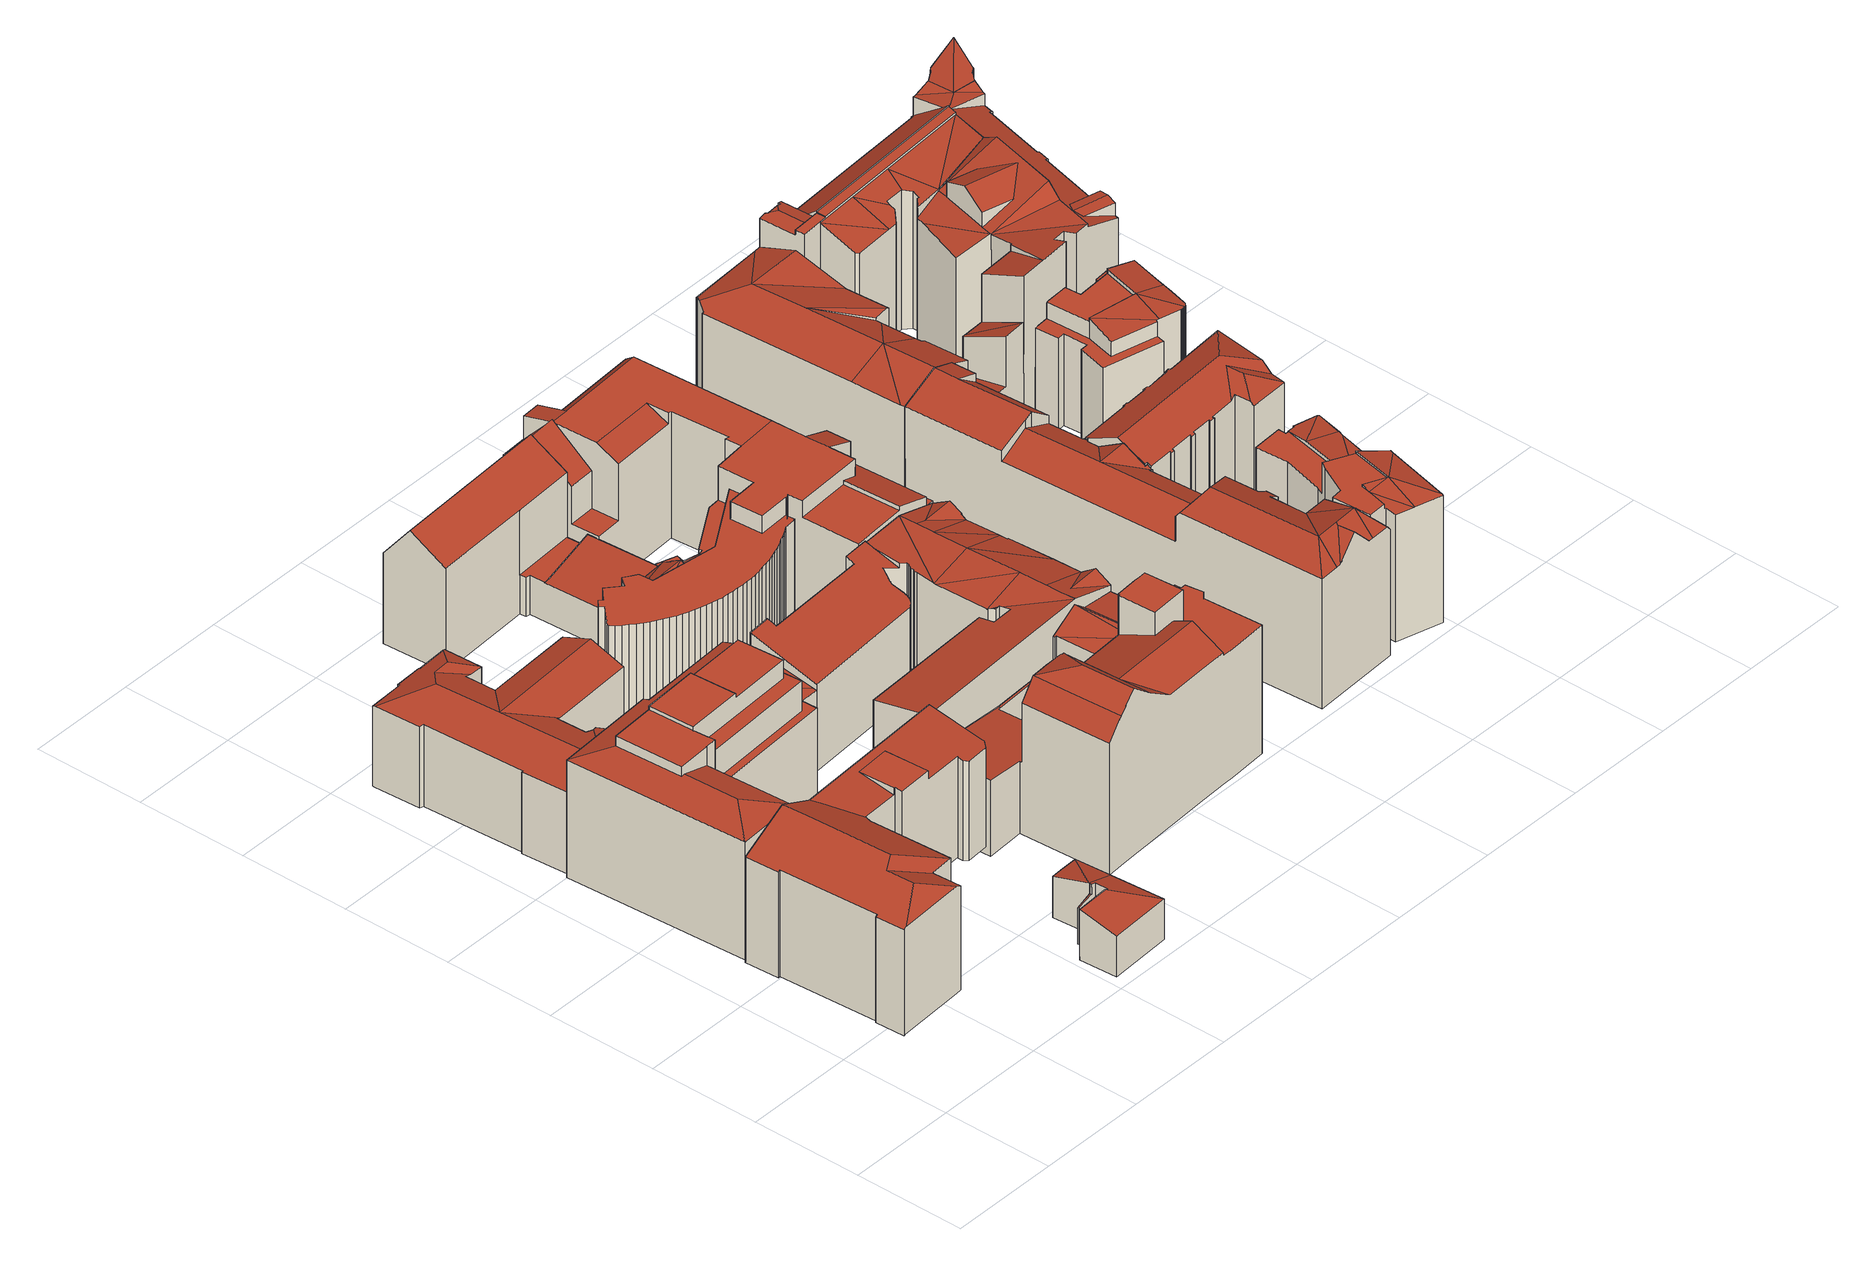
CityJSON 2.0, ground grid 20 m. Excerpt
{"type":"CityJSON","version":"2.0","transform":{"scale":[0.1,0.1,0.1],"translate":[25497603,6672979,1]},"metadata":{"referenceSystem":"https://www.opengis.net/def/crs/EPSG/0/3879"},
"CityObjects":{
"building1":{"type":"Building","attributes":{"dateOfConstruction":"1860-01-01","measuredHeight":24,"class":"Toimistorakennukset","function":"Toimistorakennukset","usage":"Liikerakennus","roofType":"3200;3500;1000","storeysAboveGround":4},"address":[{"Country":"Finland","Locality":"Helsinki","ThoroughfareNumber":"5-7","ThoroughfareName":"Mariankatu","PostCode":"00170"}],"geometry":[{"type":"Solid","lod":"2","boundaries":[[[[0,1,2,3]],[[4,5,6,7,8,9,10,11]],[[12,13,14,15,16,17]],[[18,19,20,21]],[[12,17,22,23,24]],[[25,26,27,28,29,30,31]],[[18,32,33,34,35,19]],[[36,37,1,0]],[[38,39,40,41]],[[42,43,44,45]],[[46,47,31,30,48,49]],[[50,51,35,34,52,49,48,29,28,53,54,55,44,43,56,7,6]],[[56,43,42,57,8,7]],[[16,58,21,20,22,17]],[[41,40,4,11]],[[59,60,54,53,28,27]],[[45,61,60,59,27,26,25,62,63,33,32,18,21,58,16,15,14,64,65,36,0,3,38,41,11,10,9,8,57,42]],[[3,2,39,38]],[[66,23,22,20,19,35,51,50,6,5]],[[52,46,49]],[[67,68,13,12,24]],[[61,55,54,60]],[[25,31,47,62]],[[48,30,29]],[[45,44,55,61]],[[33,63,62,47,46,52,34]],[[36,65,64,14,13,68,69,37]],[[40,39,2,1,37,69,67,24,23,66,5,4]],[[68,67,69]]]],"semantics":{"surfaces":[{"type":"WallSurface"},{"type":"RoofSurface"},{"type":"GroundSurface"}],"values":[[0,0,0,0,1,0,0,0,0,0,1,1,0,0,0,0,2,0,1,0,1,0,0,0,0,0,0,1,1]]}}]},
"building2":{"type":"Building","attributes":{"dateOfConstruction":"1960-01-01","measuredHeight":25.9,"class":"Toimistorakennukset","function":"Toimistorakennukset","usage":"Liikerakennus","roofType":"1000;2100;3200;3500;2100","storeysAboveGround":6},"address":[{"Country":"Finland","Locality":"Helsinki","ThoroughfareNumber":"9","ThoroughfareName":"Mariankatu","PostCode":"00170"}],"geometry":[{"type":"MultiSurface","lod":"2","boundaries":[[[70,71,72,73,74]],[[75,76,77]],[[78,79,80,81,82]],[[83,84,73,72,85,86,87]],[[88,86,89,90,91,92,93]],[[81,80,94,95]],[[95,94,96,97,98]],[[71,89,86,99,85,72]],[[100,101,102,103]],[[101,104,91,90]],[[105,106,107,108]],[[109,110,83,87,111]],[[93,92,112,113]],[[108,107,103,114]],[[100,98,97,113,112,104,101]],[[115,75,77,116]],[[82,81,106,105]],[[117,118,109,111,119,120,121,122,123]],[[124,125,79,78]],[[122,116,126,127,123]],[[77,76,128]],[[118,117,129,70,74,130,131]],[[111,87,132,133,134,128,135,119]],[[110,131,130,84,83]],[[119,135,136,120]],[[133,132,125,124]],[[113,97,96,93]],[[71,70,129,137,102,101,90,89]],[[88,94,80,79,125,132,87,86]],[[76,136,135,128]],[[126,134,133,124,78,82,105,108,114,138,127]],[[88,93,96,94]],[[121,115,116,122]],[[100,103,107,106,81,95,98]],[[114,103,102,137,138]],[[84,130,74,73]],[[126,116,77,128,134]],[[115,121,120,136,76,75]],[[91,104,112,92]],[[118,131,110,109]],[[117,123,127,138,137,129]]],"semantics":{"surfaces":[{"type":"WallSurface"},{"type":"RoofSurface"},{"type":"GroundSurface"}],"values":[0,1,0,1,0,0,0,0,0,0,0,0,0,0,0,1,0,2,0,0,1,0,0,1,0,0,1,1,1,1,1,0,0,1,0,1,0,0,1,0,0]}}]},
"building3":{"type":"Building","attributes":{"dateOfConstruction":"1877-01-01","measuredHeight":17.5,"class":"Toimistorakennukset","function":"Toimistorakennukset","usage":"Liikerakennus","roofType":"3200;3500","storeysAboveGround":3},"address":[{"Country":"Finland","Locality":"Helsinki","ThoroughfareNumber":"8","ThoroughfareName":"Kirkkokatu","PostCode":"00170"}],"geometry":[{"type":"Solid","lod":"2","boundaries":[[[[139,140,141,142,143,144]],[[145,146,147,148,149,150]],[[151,152,153,154]],[[155,156,157,158]],[[145,150,159,160]],[[161,162,163,164]],[[165,166,167,168,169,170]],[[167,171,172,163,162,173,174,175,176,158,177,178,168]],[[146,145,160,179,180,181,182,183,184,185,161,164,186,187,166,165,170,151,154,188,189,190,143,142,141,191,192,193,194,195,147]],[[196,197,198,199]],[[161,185,184,183,182,181,196,199,176,175,173,162]],[[188,200,201,189]],[[154,153,200,188]],[[176,199,198,159,150,149,158]],[[202,140,139,203,204]],[[158,157,205,202,204,177]],[[192,205,157,193]],[[192,191,141,140,202,205]],[[157,156,194,193]],[[139,144,206,203]],[[159,198,197,180,179,160]],[[201,206,144,143,190,189]],[[170,169,152,151]],[[180,197,196,181]],[[186,172,171,187]],[[164,163,172,186]],[[149,148,155,158]],[[173,175,174]],[[168,178,177,204,203,206,201,200,153,152,169]],[[187,171,167,166]],[[148,147,195,194,156,155]]]],"semantics":{"surfaces":[{"type":"WallSurface"},{"type":"RoofSurface"},{"type":"GroundSurface"}],"values":[[0,0,0,1,0,0,0,1,2,1,0,0,0,1,1,1,0,0,0,1,0,0,0,0,0,0,1,1,1,0,0]]}}]},
"building4":{"type":"Building","attributes":{"dateOfConstruction":"2001-01-01","measuredHeight":9.4,"usage":"Talousrakennus","roofType":"2100;2100;2110"},"address":[{"Country":"Finland","Locality":"Helsinki"}],"geometry":[{"type":"Solid","lod":"2","boundaries":[[[[207,208,209,210]],[[211,212,213,214]],[[215,216,212,211]],[[217,218,219,220]],[[221,207,210,222]],[[223,214,213,224]],[[208,225,226,209]],[[217,220,227,228,221,222,229,223,224,230,231]],[[232,233,227,220,219]],[[223,229,226,211,214]],[[234,231,230,216,215]],[[235,228,227,233]],[[230,224,213,212,216]],[[221,228,235,225,208,207]],[[229,222,210,209,226]],[[218,217,231,234]],[[235,233,232,234,215,211,226,225]],[[218,234,232,219]]]],"semantics":{"surfaces":[{"type":"RoofSurface"},{"type":"WallSurface"},{"type":"GroundSurface"}],"values":[[0,0,0,1,1,1,1,2,1,1,1,1,1,1,1,1,0,0]]}}]},
"building5":{"type":"Building","attributes":{"dateOfConstruction":"1922-01-01","measuredHeight":23.4,"class":"Toimistorakennukset","function":"Toimistorakennukset","usage":"Asuin- ja liikerakennus","roofType":"2100;3500;1000","storeysAboveGround":5},"address":[{"Country":"Finland","Locality":"Helsinki","ThoroughfareNumber":"6","ThoroughfareName":"Kirkkokatu","PostCode":"00170"}],"geometry":[{"type":"Solid","lod":"2","boundaries":[[[[236,237,238,239,240,241,242,243,244,245,246]],[[247,248,249,250,251]],[[252,253,254]],[[255,256,247,251,257]],[[236,246,258,259]],[[260,249,248,261]],[[239,262,240]],[[241,263,264,242]],[[243,242,264,265]],[[266,267,268,262,269]],[[270,271,268,267]],[[251,250,272,257]],[[273,259,258,261,248]],[[240,262,268,271,263,241]],[[238,269,262,239]],[[236,259,273,256,255,274,270,267,266,237]],[[252,245,244]],[[255,257,272,274]],[[273,248,247,256]],[[270,274,272,250,249,260,254,253,265,264,263,271]],[[266,269,238,237]],[[243,265,253,252,244]],[[258,246,245,252,254,260,261]]]],"semantics":{"surfaces":[{"type":"WallSurface"},{"type":"RoofSurface"},{"type":"GroundSurface"}],"values":[[0,1,0,0,0,0,1,1,0,0,0,1,0,1,1,2,0,0,0,0,0,1,1]]}}]},
"building6":{"type":"Building","attributes":{"dateOfConstruction":"1951-01-01","measuredHeight":31,"class":"Seurakuntatalot","usage":"Liikerakennus","roofType":"2100;1000;2100;2100","storeysAboveGround":8},"address":[{"Country":"Finland","Locality":"Helsinki","ThoroughfareNumber":"4","ThoroughfareName":"Meritullinkatu","PostCode":"00170"}],"geometry":[{"type":"Solid","lod":"2","boundaries":[[[[275,276,277,278,279,280,281]],[[282,283,284,285]],[[286,287,288,284,289,290,291]],[[292,293,294,295]],[[296,297,298,299,300,301,302,303,304,305,306,307,308,292,295,309,310,311,312,313,314,315,316,317],[318,319,320,321,322,323,324,325,326,327,328,329,330,331]],[[332,333,334,335,336,337,338,339,340]],[[337,336,335,341,342,343,344,345,346,347,348]],[[285,284,288,349]],[[345,344,350,351]],[[352,353,354,355,281,356]],[[357,279,278,358]],[[359,280,279,357]],[[360,361,291]],[[319,318,331,339,338,362,363,364,320]],[[365,366,367,368]],[[369,364,363,348,370,367]],[[293,371,372,373,359,357,358,374,375,376,294]],[[377,378,291,361,379,276,275]],[[360,291,290,289,284,283,380,381,382,383]],[[362,348,363]],[[324,323,322,321,320,364,369,366,365,375,374]],[[317,384,385,296]],[[378,286,291]],[[308,371,293,292]],[[375,365,368,376]],[[362,338,337,348]],[[307,306,305,353,352,356,372,371,308]],[[347,346,345,351,370]],[[294,376,368,367,370,351,350,313,312,311,310,309,295]],[[373,281,280,359]],[[380,283,282,386,334,333,332]],[[326,325,324,374,358,278,277]],[[383,379,361,360]],[[285,349,387,388,385,384,389,390,343,342,341,386,282]],[[315,390,389,316]],[[355,354,377,275,281]],[[347,370,348]],[[296,385,388,297]],[[366,369,367]],[[305,304,303,302,301,300,299,298,297,388,387,349,288,287,286,378,377,354,353]],[[316,389,384,317]],[[341,335,334,386]],[[372,356,281,373]],[[380,332,340,381]],[[277,276,379,383,382,381,340,339,331,330,329,328,327,326]],[[390,315,314,313,350,344,343]]]],"semantics":{"surfaces":[{"type":"RoofSurface"},{"type":"WallSurface"},{"type":"GroundSurface"}],"values":[[0,1,0,1,2,0,1,1,0,0,1,1,1,1,1,0,0,0,0,0,1,1,0,1,0,1,1,0,1,1,1,1,1,0,1,0,0,1,0,1,1,1,1,1,1,1]]}}]},
"building7":{"type":"Building","attributes":{"dateOfConstruction":"1902-01-01","measuredHeight":20.1,"class":"Asuinkerrostalot","usage":"Asuinrakennus","roofType":"2100;2100;2100","storeysAboveGround":4},"address":[{"Country":"Finland","Locality":"Helsinki","ThoroughfareNumber":"6","ThoroughfareName":"Meritullinkatu","PostCode":"00170"}],"geometry":[{"type":"Solid","lod":"2","boundaries":[[[[391,392,393,394]],[[395,396,397,398,399,400,401]],[[402,403,404,405,406,407,408,409]],[[410,411,412,413]],[[414,415,416,417,418,419]],[[413,412,420,421]],[[422,423,424,425]],[[426,427,428,429,430]],[[431,432,433,434]],[[397,435,436,398]],[[437,438,439,440]],[[441,442,443,444,445,446,447,448,449,450,451,452,453,437,440,415,414,454,455,456,457,422,425,458,459,460,461,462,463,410,413,421,464,431,434,391,394,465,466,467,468,469,470,471,472,473,474,475,476,477,478,479,480,481,482]],[[430,429,483,484]],[[444,404,403,445]],[[474,485,486,475]],[[462,487,488,463]],[[483,489,484]],[[472,490,491,473]],[[464,492,432,431]],[[493,494,495]],[[443,405,404,444]],[[394,393,496,465]],[[469,497,498,470]],[[480,479,499,500,489,483,429,428]],[[400,426,430,501,401]],[[409,502,447,446,402]],[[503,419,418,504,505,506,486,485,491,490,507,498,497,508,509,510,496,393,392,433,432,492,420,412,411,488,487,511,512,513,514,424,423,515,516,517]],[[463,488,411,410]],[[454,503,517,455]],[[503,454,414,419]],[[455,517,516,456]],[[518,501,430,519]],[[436,399,398]],[[500,499,520,521,522]],[[457,515,423,422]],[[471,507,490,472]],[[452,523,524,453]],[[409,408,395,401,501,495,494,502]],[[525,519,430,484,526]],[[425,424,514,458]],[[448,447,502,494,493,527]],[[407,441,482,435,397,396,408]],[[528,527,493,495,529]],[[461,511,487,462]],[[402,446,445,403]],[[450,530,531,451]],[[451,531,523,452]],[[475,486,506,476]],[[459,513,512,460]],[[460,512,511,461]],[[450,449,528,529,518,519,530]],[[532,505,504]],[[453,524,438,437]],[[473,491,485,474]],[[478,520,499,479]],[[400,399,436,435,482,481,427,426]],[[468,508,497,469]],[[456,516,515,457]],[[458,514,513,459]],[[478,477,533,521,520]],[[480,428,427,481]],[[448,527,528,449]],[[442,406,405,443]],[[526,522,533,525]],[[484,489,500,522,526]],[[434,433,392,391]],[[408,396,395]],[[440,439,416,415]],[[505,532,525,533,477,476,506]],[[465,496,510,466]],[[421,420,492,464]],[[418,417,504]],[[441,407,406,442]],[[504,417,416,439,438,524,523,531,530,519,525,532]],[[529,495,501,518]],[[470,498,507,471]],[[466,510,509,467]],[[467,509,508,468]],[[521,533,522]]]],"semantics":{"surfaces":[{"type":"WallSurface"},{"type":"RoofSurface"},{"type":"GroundSurface"}],"values":[[0,1,1,0,0,0,0,1,0,1,0,2,1,0,0,0,1,0,0,1,0,0,0,0,1,0,1,0,0,0,0,1,1,1,0,0,0,1,1,0,0,0,1,0,0,0,0,0,0,0,0,0,0,0,0,0,0,0,0,0,0,0,0,1,1,0,1,0,0,0,0,0,0,1,1,0,0,0,1]]}}]},
"building8":{"type":"Building","attributes":{"dateOfConstruction":"1999-01-01","measuredHeight":23.9,"class":"Toimistorakennukset","function":"Toimistorakennukset","usage":"Liikerakennus","roofType":"1000;2100;2100","storeysAboveGround":6},"address":[{"Country":"Finland","Locality":"Helsinki","ThoroughfareNumber":"4","ThoroughfareName":"Kirkkokatu","PostCode":"00170"}],"geometry":[{"type":"Solid","lod":"2","boundaries":[[[[534,535,536,537]],[[537,536,538,539]],[[540,541,542,543,544,545,546,547,548,549,550,551,552,553,554,555,556,557,558,559,560,561,562,563,564,565,566,567,568,569,570,571,572,573,574,575,576,577,578,579,580,581,582,583,584,585,586,587,538,536,535,588,589,590,591,592,593,594,595,596,597,598,599,600]],[[601,602,603,604,605]],[[606,607,608,602,601]],[[609,610,611,612]],[[603,613,614,615,616]],[[617,618,619,620]],[[621,622,623,624]],[[625,600,599,626]],[[626,599,598,627]],[[627,598,597,628]],[[628,597,596,629]],[[629,596,595,630]],[[630,595,594,631]],[[631,594,593,632]],[[632,593,592,633]],[[633,592,591,634]],[[634,591,590,635]],[[635,590,589,636]],[[636,589,588,637]],[[539,538,587,638]],[[639,582,581,640]],[[640,581,580,641]],[[641,580,579,642]],[[642,579,578,643]],[[643,578,577,644]],[[644,577,576,645]],[[645,576,575,646]],[[646,575,574,647]],[[647,574,573,648]],[[648,573,572,649]],[[649,572,571,650]],[[650,571,570,651]],[[651,570,569,652]],[[652,569,568,653]],[[653,568,567,654]],[[654,567,566,655]],[[655,566,565,656]],[[656,565,564,657]],[[657,564,563,658]],[[658,563,562,659]],[[659,562,561,660]],[[660,561,560,661]],[[661,560,559,662]],[[662,559,558,663]],[[663,558,557,664]],[[664,557,556,665]],[[665,556,555,666]],[[666,555,554,667]],[[667,554,553,668]],[[668,553,552,669]],[[669,552,551,670]],[[670,551,550,671]],[[671,550,549,672]],[[672,549,548,673]],[[673,548,547,674]],[[674,547,546,675]],[[675,546,545,676]],[[676,545,544,677]],[[677,544,543,678]],[[678,543,542,679]],[[679,542,541,680]],[[680,541,540,681]],[[681,540,600,625]],[[682,683,684,685]],[[685,684,686,687]],[[687,686,688,689]],[[689,688,690,691]],[[691,690,692,693]],[[693,692,694,695]],[[695,694,696,697]],[[697,696,698,699]],[[699,698,700,701]],[[701,700,702,703]],[[703,702,704,705]],[[705,704,706,707]],[[707,706,708,709]],[[709,708,710,711]],[[711,710,712,713]],[[609,607,606,610]],[[714,715,716,717]],[[718,719,720,721]],[[721,720,722,723]],[[724,725,726,727]],[[727,726,728,729]],[[729,728,730,731]],[[731,730,732,733]],[[734,735,736,737]],[[737,736,725,724]],[[738,739,740,741]],[[742,615,614]],[[603,616,604]],[[585,743,744,586]],[[745,624,746,747]],[[748,749,750,582,639]],[[582,750,751,583]],[[583,751,752,584]],[[584,752,743,585]],[[723,722,753,754,755]],[[756,757,758]],[[755,754,759,760]],[[618,761,762,619]],[[623,622,763]],[[764,765,742,614]],[[766,758,757,767,768,759,754,769,764,614,613,608]],[[765,764,769,623,763]],[[770,767,757,756,771,612,611,772]],[[773,605,604,616,615,742,765,774]],[[682,637,588,535,534,683]],[[775,776,777,778]],[[779,780,745,747,762,761]],[[753,744,743,752,751,750,749,781,746,624,623,769,754]],[[771,756,758,766]],[[777,782,774,765,763,622,621,778]],[[783,748,639,640,641,642,643,644,645,646,647,648,649,650,651,652,653,654,655,656,657,658,659,660,661,662,663,664,665,666,667,668,669,670,671,672,673,674,675,676,677,678,679,680,681,625,626,627,628,629,630,631,632,633,634,635,636,637,682,685,687,689,691,693,695,697,699,701,703,705,707,709,711,713,714,717,738,741,734,737,724,727,729,731,733,784,770,772,773,774,782]],[[740,739,718,721,723,755,760,732,730,728,726,725,736,735]],[[773,772,611,610,606,601,605]],[[732,760,759,768,784,733]],[[766,608,607,609,612,771]],[[783,782,777,776,779,761,618,617]],[[621,624,745,780,775,778]],[[779,776,775,780]],[[770,784,768,767]],[[748,783,617,620,781,749]],[[781,620,619,762,747,746]],[[753,722,638,587,586,744]],[[740,735,734,741]],[[738,717,716,719,718,739]],[[608,613,603,602]],[[715,714,713,712]],[[715,712,710,708,706,704,702,700,698,696,694,692,690,688,686,684,683,534,537,539,638,722,720,719,716]]]],"semantics":{"surfaces":[{"type":"WallSurface"},{"type":"RoofSurface"},{"type":"GroundSurface"}],"values":[[0,0,1,1,1,1,1,1,1,0,0,0,0,0,0,0,0,0,0,0,0,0,0,0,0,0,0,0,0,0,0,0,0,0,0,0,0,0,0,0,0,0,0,0,0,0,0,0,0,0,0,0,0,0,0,0,0,0,0,0,0,0,0,0,0,0,0,0,0,0,0,0,0,0,0,0,0,0,0,0,0,0,0,0,0,0,0,0,0,0,0,0,0,0,0,0,0,0,0,0,0,0,0,0,1,1,1,0,0,0,1,1,1,1,0,2,1,0,0,0,0,0,0,0,0,0,0,0,0,0,0,1]]}}]},
"building9":{"type":"Building","attributes":{"dateOfConstruction":"1897-01-01","measuredHeight":28.5,"class":"Toimistorakennukset","function":"Toimistorakennukset","usage":"Tehdas","roofType":"2100;3500;3500;2100;2100;2100","storeysAboveGround":5},"address":[{"Country":"Finland","Locality":"Helsinki","ThoroughfareNumber":"2","ThoroughfareName":"Pohjoisranta","PostCode":"00170"}],"geometry":[{"type":"Solid","lod":"2","boundaries":[[[[785,786,787,788]],[[789,790,791,792]],[[789,793,794,795,787,786,796,797,798]],[[799,800,801,802]],[[803,804,805]],[[806,807,808]],[[809,803,805,810,811]],[[812,801,800,813,793]],[[814,795,794,813,800,799]],[[815,816,817,818,819]],[[820,821,822,823,824,825,826,811,810]],[[827,828,829,830,831]],[[791,790,832,808,830,829]],[[802,801,812,833]],[[797,834,832,798]],[[798,832,790,789]],[[788,787,795,814]],[[835,811,836]],[[836,811,826,825,837]],[[838,839,840,803,809]],[[813,794,793]],[[841,804,803,842]],[[843,827,831,807,806,834,797,796]],[[844,841,842,840,839,845,846,835,836,847]],[[820,810,805,848,849]],[[823,850,851,824]],[[852,822,821,853]],[[854,848,805,804]],[[855,816,815,824,851]],[[843,796,786,785]],[[845,839,838]],[[823,822,852,850]],[[816,856,812,793,817]],[[835,846,838,809,811]],[[827,843,785,788,814,799,802,833,857,855,851,850,852,853,849,848,854,844,847,828]],[[847,836,837,819,818,792,791,829,828]],[[821,820,849,853]],[[816,855,857,856]],[[833,812,856,857]],[[817,793,789,792,818]],[[840,842,803]],[[815,819,837,825,824]],[[808,807,831,830]],[[841,844,854,804]],[[832,834,806,808]],[[845,838,846]]]],"semantics":{"surfaces":[{"type":"WallSurface"},{"type":"RoofSurface"},{"type":"GroundSurface"}],"values":[[0,0,1,0,1,0,1,1,0,0,1,0,1,0,0,0,0,1,1,1,1,1,0,0,0,0,0,0,0,0,1,0,1,1,2,0,0,0,0,1,1,1,1,0,1,1]]}}]},
"building10":{"type":"Building","attributes":{"dateOfConstruction":"1996-01-01","measuredHeight":25.5,"class":"Asuinkerrostalot","function":"Muut kerrostalot","usage":"Asuinrakennus","roofType":"1000;2100;2100","storeysAboveGround":7},"address":[{"Country":"Finland","Locality":"Helsinki","ThoroughfareNumber":"2","ThoroughfareName":"Pohjoisranta","PostCode":"00170"}],"geometry":[{"type":"Solid","lod":"2","boundaries":[[[[858,859,860,861]],[[862,863,864,865,866,867,868,869,870,871]],[[872,873,874,875,876]],[[877,878,879,880,881,882,858,861,883,884,885,886,887,888,889,890]],[[881,862,871,882]],[[886,885,891,892,875,874]],[[893,894,876,895]],[[896,860,859,897,898,892,891,899]],[[886,874,873,887]],[[869,900,901,902,895,898,897,870]],[[903,904,905,906]],[[877,890,903,906,907,908]],[[889,888,909,894,893,902,901,910,904,903,890]],[[907,906,905,866]],[[888,887,873,872,909]],[[905,911,866]],[[902,893,895]],[[910,901,900,905]],[[884,899,891,885]],[[883,896,899,884]],[[898,895,876,875,892]],[[868,905,900,869]],[[912,908,907,866,913]],[[862,881,880,863]],[[877,908,912,878]],[[867,911,905,868]],[[879,864,863,880]],[[894,909,872,876]],[[866,911,867]],[[896,883,861,860]],[[866,865,913]],[[904,910,905]],[[879,878,912,913,865,864]],[[858,882,871,870,897,859]]]],"semantics":{"surfaces":[{"type":"WallSurface"},{"type":"RoofSurface"},{"type":"GroundSurface"}],"values":[[0,1,1,2,0,0,1,1,0,0,1,0,0,1,0,1,1,1,0,0,0,0,1,0,0,0,0,1,0,0,0,1,0,0]]}}]},
"building11":{"type":"Building","attributes":{"dateOfConstruction":"1885-01-01","measuredHeight":22.4,"class":"Asuinkerrostalot","function":"Muut kerrostalot","usage":"Asuinrakennus","roofType":"2100;2100;2100;1000","storeysAboveGround":4},"address":[{"Country":"Finland","Locality":"Helsinki","ThoroughfareNumber":"3","ThoroughfareName":"Meritullinkatu","PostCode":"00170"}],"geometry":[{"type":"Solid","lod":"2","boundaries":[[[[914,915,916]],[[829,917,915,914]],[[918,919,920,921]],[[918,921,922]],[[923,924,925]],[[915,926,927,925]],[[928,926,915]],[[917,929,930,931,928,915]],[[932,933,934,935]],[[936,937,934,933]],[[938,939,940,941]],[[942,943,944,945]],[[946,947,948,949]],[[927,923,925]],[[935,930,929,932]],[[936,938,941,937]],[[950,951,952,953,954,919,918,922]],[[955,956,939,938,936,933,932,929,917,829,957]],[[958,931,930,935,934,937,941,940,959,960]],[[957,829,914,916,943,942]],[[946,949,954,953,952,951,961,958,960,955,957,942,945]],[[943,916,915,925,921,962,944]],[[920,919,954,949,948]],[[961,951,950,924,923,927]],[[958,961,927,926,928,931]],[[956,955,960,959]],[[946,945,944,962,947]],[[956,959,940,939]],[[950,922,921,925,924]],[[920,948,947,962,921]]]],"semantics":{"surfaces":[{"type":"RoofSurface"},{"type":"WallSurface"},{"type":"GroundSurface"}],"values":[[0,0,0,0,0,0,0,0,0,0,0,1,1,1,1,1,1,1,1,1,2,0,1,1,1,1,1,0,0,0]]}}]},
"building12":{"type":"Building","attributes":{"dateOfConstruction":"1996-01-01","measuredHeight":22.4,"usage":"Asuinrakennus","roofType":"3200"},"address":[{"Country":"Finland","Locality":"Helsinki"}],"geometry":[{"type":"Solid","lod":"2","boundaries":[[[[963,964,965,966]],[[967,968,969,970]],[[971,972,973,974]],[[975,976,977,978]],[[979,980,981,982,977,976,983,984,985,986,987,988,989,990,991,992,993,994,995]],[[967,996,997,998,999,968]],[[970,969,1000,1001]],[[1002,989,988,1003]],[[977,982,1004,1005,1006,978]],[[1001,1000,1007,1008]],[[1009,994,993,1010]],[[1011,1012,1013,1014]],[[1015,1016,1017,1018]],[[1019,995,994,1009]],[[1020,991,990,1021]],[[1018,1017,1022,1023]],[[1024,1025,1026,1027,1028,1029,1030,997,996,967,970,1001,1008,1031,1032,1033,971,974,963,966,1034,1015,1018,1023,1035,1019,1009,1010,1036,1020,1021,1002,1003,1037,1038,1039,1040,1041,975,978,1006,1005]],[[1034,1042,1016,1015]],[[974,973,964,963]],[[1022,1017,1016,1042,965,964,973,972,1043,1044,1045,1007,1000,969,968,999,1014,1013,1046,1047,1048,980,979]],[[998,1049,1011,1014,999]],[[1041,983,976,975]],[[1003,988,987,1037]],[[1048,1047,1004,982,981,980]],[[1031,1045,1044,1032]],[[1030,1029,1050,1049,998,997]],[[1021,990,989,1002]],[[1050,1051,1012,1011,1049]],[[1010,993,992,1036]],[[1033,1043,972,971]],[[1037,987,986,1038]],[[1038,986,985,1039]],[[1039,985,984,1040]],[[1040,984,983,1041]],[[1035,1023,1022,979,995,1019]],[[1008,1007,1045,1031]],[[1032,1044,1043,1033]],[[1051,1028,1027,1026,1025,1024,1005,1004,1047,1046,1013,1012]],[[1028,1051,1050,1029]],[[966,965,1042,1034]],[[1036,992,991,1020]]]],"semantics":{"surfaces":[{"type":"WallSurface"},{"type":"RoofSurface"},{"type":"GroundSurface"}],"values":[[0,0,0,0,1,0,0,0,0,0,0,1,0,0,0,0,2,0,0,1,1,0,0,1,0,0,0,1,0,0,0,0,0,0,0,0,0,0,0,0,0]]}}]},
"building13":{"type":"Building","attributes":{"dateOfConstruction":"1996-01-01","measuredHeight":20.7,"class":"Asuinkerrostalot","function":"Muut kerrostalot","usage":"Asuinrakennus","roofType":"1000;2100;2100","storeysAboveGround":5},"address":[{"Country":"Finland","Locality":"Helsinki","ThoroughfareNumber":"2","ThoroughfareName":"Pohjoisranta","PostCode":"00170"}],"geometry":[{"type":"Solid","lod":"2","boundaries":[[[[1052,1053,1054,1055,1056,1057]],[[1058,1059,1060,1061,1062,1063,1064,1065,1066,1067,1068,1069,1070,1071]],[[1072,1073,1074,1075]],[[1076,1065,1064,1077]],[[1078,1079,1080,1081,1082]],[[1083,1084,1085,1086,1087,1088,1089,1090,1091,1092,1093,1094,1095,1096,1097,1098,1099,1100,1101,1102,1072,1075,1103,1104,1105,1106,1076,1077,1107,1108,1109,1110,1111]],[[1095,1112,1113,1096]],[[1077,1064,1063,1107]],[[1106,1066,1065,1076]],[[1097,1114,1115,1098]],[[1083,1116,1117,1084]],[[1118,1119,1120,1121]],[[1110,1060,1059,1111]],[[1102,1101,1055,1054,1122,1123]],[[1108,1062,1061,1109]],[[1080,1124,1071,1081]],[[1125,1126,1127,1128,1129,1130,1131,1117,1116,1058,1071,1124]],[[1109,1061,1060,1110]],[[1098,1115,1132,1099]],[[1052,1081,1071,1053]],[[1107,1063,1062,1108]],[[1072,1102,1123,1119,1118,1073]],[[1090,1126,1125,1091]],[[1121,1133,1134,1074,1073,1118]],[[1085,1131,1130,1086]],[[1135,1112,1095,1094]],[[1136,1052,1057,1137]],[[1075,1074,1134,1103]],[[1089,1127,1126,1090]],[[1138,1082,1081,1052,1136]],[[1104,1133,1121,1120,1139,1069,1068,1067,1105]],[[1092,1091,1125,1124,1080,1079]],[[1105,1067,1066,1106]],[[1103,1134,1133,1104]],[[1100,1056,1055,1101]],[[1053,1071,1122,1054]],[[1087,1129,1128,1088]],[[1088,1128,1127,1089]],[[1140,1141,1138,1136,1137,1132,1115,1114,1113,1112,1135]],[[1140,1135,1094,1093]],[[1113,1114,1097,1096]],[[1100,1099,1132,1137,1057,1056]],[[1084,1117,1131,1085]],[[1141,1078,1082,1138]],[[1093,1092,1079,1078,1141,1140]],[[1083,1111,1059,1058,1116]],[[1086,1130,1129,1087]],[[1070,1069,1139,1120,1119,1123,1122,1071]]]],"semantics":{"surfaces":[{"type":"RoofSurface"},{"type":"WallSurface"},{"type":"GroundSurface"}],"values":[[0,0,1,1,0,2,1,1,1,1,1,1,1,1,1,0,0,1,1,1,1,1,1,0,1,1,1,1,1,1,1,1,1,1,1,1,1,1,0,1,1,1,1,1,1,1,1,0]]}}]},
"building14":{"type":"Building","attributes":{"dateOfConstruction":"1885-01-01","measuredHeight":34.5,"class":"Toimistorakennukset","function":"Toimistorakennukset","usage":"Asuinrakennus","roofType":"2100;2100;3127;1000;3900;3200","storeysAboveGround":6},"address":[{"Country":"Finland","Locality":"Helsinki","ThoroughfareNumber":"4","ThoroughfareName":"Pohjoisranta","PostCode":"00170"}],"geometry":[{"type":"MultiSurface","lod":"2","boundaries":[[[1142,1143,1144,1145,1146,1147,1148,1149]],[[1150,1151,1152,1153,1154]],[[1147,1155,1148]],[[1144,1156,1145]],[[1143,1157,1158,1159,1160,1161,1156,1144]],[[1162,1163,1164]],[[1165,1166,1163,1162]],[[1158,1167,1168,1169,1170,1171,1172,1173,1174,1175]],[[1176,1177,1178,1179]],[[1180,1181,1182,1183,1164]],[[1163,1184,1185,1180,1164]],[[1186,1187,1188]],[[1189,1190,1191,1192,1193,1194,1195,1196,1197]],[[1198,1199,1200,1201,1187,1186,1202]],[[1203,1183,1182,1204,1205,1206,1207]],[[1208,1209,1210,1199,1198,1211,1212,1213,1202,1186]],[[1214,1215,1194,1193]],[[1214,1209,1208,1215]],[[1213,1212,1216,1217]],[[1218,1219,1220,1221]],[[1212,1211,1222,1216]],[[1223,1224,1203]],[[1210,1223,1199]],[[1225,1226,1227,1228]],[[1229,1230,1225,1228]],[[1169,1231,1232,1233,1234]],[[1235,1236,1232,1231]],[[1232,1237,1233]],[[1238,1239,1240,1241,1242]],[[1243,1244,1245,1246,1239,1238]],[[1236,1247,1232]],[[1239,1248,1249,1250,1251,1252,1253,1254,1255,1256,1257,1258,1259,1260,1261,1262,1263,1264,1240]],[[1246,1265,1266,1267,1268,1269,1270,1271,1272,1273,1220,1219,1274,1275,1276,1277,1278,1279,1248,1239]],[[1280,1152,1151,1281]],[[1282,1161,1160,1283]],[[1175,1159,1158]],[[1284,1166,1165,1285]],[[1286,1174,1173,1287]],[[1287,1173,1172,1288]],[[1288,1172,1171,1289]],[[1169,1168,1177,1231]],[[1177,1168,1167,1178]],[[1290,1185,1184,1291]],[[1197,1196,1292]],[[1293,1192,1191,1294]],[[1294,1191,1190,1295]],[[1295,1190,1189,1296]],[[1297,1206,1205,1298]],[[1298,1205,1204,1299]],[[1299,1204,1182,1300]],[[1213,1217,1202]],[[1198,1222,1211]],[[1301,1302,1303,1304]],[[1304,1303,1305,1306]],[[1306,1305,1307,1308]],[[1308,1307,1309,1310]],[[1310,1309,1311,1312]],[[1312,1311,1313,1314]],[[1314,1313,1315,1316]],[[1227,1226,1317]],[[1318,1230,1229]],[[1169,1234,1170]],[[1319,1235,1231]],[[1242,1237,1232,1238]],[[1320,1245,1244,1321]],[[1238,1232,1247,1322]],[[1323,1264,1263,1324]],[[1324,1263,1262,1325]],[[1325,1262,1261,1326]],[[1326,1261,1260,1327]],[[1327,1260,1259,1328]],[[1328,1259,1258,1329]],[[1329,1258,1257,1330]],[[1330,1257,1256,1331]],[[1331,1256,1255,1332]],[[1332,1255,1254,1333]],[[1333,1254,1253,1334]],[[1334,1253,1252,1335]],[[1335,1252,1251,1336]],[[1336,1251,1250,1337]],[[1337,1250,1249,1338]],[[1339,1279,1278,1340]],[[1340,1278,1277,1341]],[[1341,1277,1276,1342]],[[1342,1276,1275,1343]],[[1343,1275,1274,1344]],[[1344,1274,1219,1218]],[[1150,1154,1157,1143,1142]],[[1345,1281,1151,1150,1142,1149]],[[1346,1347,1155,1147,1146]],[[1221,1220,1273,1348]],[[1348,1273,1272,1349]],[[1349,1272,1271,1350]],[[1350,1271,1270,1351]],[[1351,1270,1269,1352]],[[1352,1269,1268,1353]],[[1353,1268,1267,1354]],[[1354,1267,1266,1355]],[[1355,1266,1265,1356]],[[1357,1195,1194,1215,1208,1358]],[[1359,1360,1316,1315,1317,1226,1225,1230,1318]],[[1289,1171,1170,1234,1233,1237,1242,1241,1361]],[[1321,1244,1243,1322,1247,1236,1235,1319,1302,1301]],[[1231,1177,1176,1224,1223,1210,1209,1214,1193,1362,1363,1364]],[[1224,1176,1179,1153,1152,1162,1164,1183]],[[1320,1321,1301,1304,1306,1308,1310,1312,1314,1316,1360,1293,1294,1295,1296,1365,1366,1357,1358,1367,1368,1297,1298,1299,1300,1369,1290,1291,1284,1285,1280,1281,1345,1347,1346,1282,1283,1286,1287,1288,1289,1361,1323,1324,1325,1326,1327,1328,1329,1330,1331,1332,1333,1334,1335,1336,1337,1338,1339,1340,1341,1342,1343,1344,1218,1221,1348,1349,1350,1351,1352,1353,1354,1355,1356]],[[1231,1364,1363,1362,1359,1318,1229,1228,1227,1317,1315,1313,1311,1309,1307,1305,1303,1302,1319]],[[1282,1346,1146,1145,1156,1161]],[[1284,1291,1184,1163,1166]],[[1367,1358,1208,1186,1188]],[[1293,1360,1359,1362,1193,1192]],[[1339,1338,1249,1248,1279]],[[1320,1356,1265,1246,1245]],[[1323,1361,1241,1240,1264]],[[1198,1202,1217,1216,1222]],[[1200,1199,1223,1203,1207]],[[1297,1368,1201,1200,1207,1206]],[[1357,1366,1370,1292,1196,1195]],[[1368,1367,1188,1187,1201]],[[1370,1366,1365,1371]],[[1365,1296,1189,1197,1371]],[[1290,1369,1181,1180,1185]],[[1369,1300,1182,1181]],[[1157,1154,1153,1179,1178,1167,1158]],[[1286,1283,1160,1159,1175,1174]],[[1280,1285,1165,1162,1152]],[[1347,1345,1149,1148,1155]],[[1224,1183,1203]],[[1370,1371,1197,1292]]],"semantics":{"surfaces":[{"type":"RoofSurface"},{"type":"WallSurface"},{"type":"GroundSurface"}],"values":[0,0,0,0,0,0,0,0,0,0,0,0,0,0,0,0,0,0,0,1,0,0,0,0,0,0,0,0,0,0,0,0,0,1,1,1,1,1,1,1,1,1,1,1,1,1,1,1,1,1,1,1,1,1,1,1,1,1,1,1,1,1,1,1,1,1,1,1,1,1,1,1,1,1,1,1,1,1,1,1,1,1,1,1,1,1,1,1,1,1,1,1,1,1,1,1,1,1,1,1,1,1,1,1,1,2,0,1,1,1,1,1,1,1,1,1,1,1,1,1,1,1,1,1,1,1,1,0,0]}}]}
},
"vertices":[
[59,187,42],[59,187,239],[63,187,241],[63,187,42],[45,429,239],[135,434,282],[201,438,250],[494,455,250],[494,455,42],[201,438,42],[135,434,42],[45,429,42],[198,193,237],[202,143,236],[202,143,42],[198,193,42],[198,194,42],[198,194,238],[234,347,42],[234,347,237],[242,197,238],[242,197,42],[241,197,238],[147,233,282],[124,221,271],[310,350,42],[373,353,42],[444,357,42],[444,357,231],[373,353,231],[373,353,247],[310,350,247],[240,360,42],[240,361,42],[240,361,234],[240,360,234],[62,134,42],[62,134,239],[52,368,42],[52,368,241],[48,367,239],[48,367,42],[500,353,42],[500,353,229],[491,342,227],[491,342,42],[308,364,247],[310,364,247],[368,433,247],[304,429,247],[209,423,247],[240,362,234],[308,364,234],[444,355,230],[444,347,228],[450,339,227],[499,358,230],[499,358,42],[241,197,42],[444,355,42],[444,347,42],[450,339,42],[310,364,42],[308,364,42],[191,142,42],[67,135,42],[138,389,282],[127,171,271],[191,142,242],[67,135,241],
[150,594,301],[89,591,301],[89,591,283],[95,591,284],[150,594,267],[479,667,183],[475,727,196],[414,722,196],[391,770,209],[391,770,270],[393,732,283],[393,732,265],[393,732,209],[45,430,266],[100,492,284],[86,643,283],[82,714,283],[26,761,266],[266,725,283],[82,714,301],[164,719,301],[164,719,307],[266,725,307],[266,725,299],[381,731,283],[381,731,265],[381,731,299],[387,648,299],[387,648,265],[82,714,282],[168,636,265],[168,636,301],[170,609,301],[170,609,265],[168,636,307],[397,660,209],[397,660,265],[400,623,265],[400,623,209],[45,429,47],[45,429,266],[26,761,47],[271,641,307],[271,641,299],[170,609,209],[479,662,182],[418,660,183],[150,595,47],[160,436,47],[472,787,47],[472,785,47],[479,662,47],[418,660,47],[420,610,47],[214,761,209],[214,761,270],[418,660,209],[420,610,209],[410,783,183],[150,595,301],[159,439,267],[160,436,266],[213,772,266],[213,772,209],[410,783,209],[472,787,183],[472,785,183],[171,596,301],[171,596,209],
[183,1063,199],[183,1062,199],[183,1062,50],[183,1063,50],[180,1131,50],[180,1131,199],[155,890,50],[161,890,50],[317,899,50],[317,899,202],[161,890,202],[155,890,204],[71,1125,50],[71,1125,199],[71,1129,198],[71,1129,50],[313,960,226],[310,1012,206],[148,1005,204],[89,946,226],[157,836,205],[157,836,50],[30,761,50],[30,761,202],[24,847,202],[24,847,50],[5,1117,50],[10,1034,50],[10,1034,201],[5,1117,201],[5,1122,199],[5,1122,50],[17,1032,203],[27,847,202],[89,765,222],[89,767,222],[91,765,222],[101,765,226],[81,1063,226],[45,1089,214],[175,836,50],[181,837,50],[184,770,50],[110,766,50],[101,765,50],[91,765,50],[89,765,50],[27,847,50],[17,1032,50],[121,1131,50],[121,1128,50],[177,1131,50],[159,1061,50],[145,1060,50],[148,1005,50],[310,1012,50],[313,960,50],[184,770,222],[181,837,199],[175,836,199],[110,766,222],[121,1131,198],[121,1128,200],[159,1061,199],[145,1095,214],[113,1093,214],[145,1060,204],[177,1131,200],
[415,95,95],[445,96,102],[445,100,102],[415,98,94],[445,102,121],[492,169,104],[460,169,103],[440,168,103],[499,105,103],[494,169,103],[391,1,27],[391,1,103],[387,70,121],[387,70,27],[415,95,27],[415,98,27],[440,168,27],[460,169,27],[445,96,121],[445,100,121],[455,73,27],[454,97,27],[445,100,27],[494,169,27],[506,7,27],[448,73,121],[455,73,118],[506,7,103],[454,97,118],
[485,1226,40],[497,1001,40],[497,1001,147],[497,1002,147],[496,1031,164],[496,1033,163],[494,1062,146],[494,1062,112],[486,1198,112],[486,1198,113],[485,1226,113],[296,1229,234],[476,1238,233],[592,1245,233],[587,1312,274],[293,1295,274],[492,1198,113],[594,1207,136],[594,1207,113],[290,1345,40],[296,1229,40],[290,1345,209],[478,1227,113],[478,1227,40],[592,1245,113],[476,1238,113],[608,1037,164],[603,1068,147],[603,1069,146],[603,1069,136],[610,1006,40],[607,1054,40],[607,1054,155],[610,1006,147],[604,1054,40],[604,1054,155],[584,1362,209],[476,1238,40],[584,1362,40],
[635,276,331],[668,342,301],[665,342,301],[665,345,299],[631,344,299],[616,343,299],[599,342,299],[852,285,258],[852,285,283],[854,250,299],[854,250,258],[729,186,265],[813,191,265],[858,193,265],[809,247,299],[726,243,299],[676,240,299],[500,340,20],[500,340,162],[494,455,162],[494,455,20],[946,307,20],[953,199,20],[880,194,20],[858,193,20],[813,191,20],[729,186,20],[680,183,20],[641,181,20],[609,179,20],[581,177,20],[575,272,20],[571,340,20],[571,344,20],[663,465,20],[796,472,20],[849,475,20],[873,476,20],[936,480,20],[943,361,20],[944,349,20],[953,349,20],[958,317,20],[805,353,20],[799,465,20],[799,468,20],[798,468,20],[796,468,20],[663,460,20],[658,460,20],[665,345,20],[665,342,20],[668,342,20],[670,342,20],[720,345,20],[803,350,20],[805,350,20],[807,282,326],[852,285,326],[875,286,326],[870,357,326],[858,356,326],[848,356,326],[805,353,326],[805,350,326],[803,350,326],[870,357,259],[882,357,259],[943,361,259],[943,361,192],[882,357,201],[870,357,211],[858,356,221],[848,356,216],[858,193,259],[936,480,192],[873,476,201],[575,272,265],[581,177,265],[609,179,299],[603,274,299],[571,340,265],[631,344,147],[665,345,143],[616,343,149],[674,278,282],[674,278,299],[805,353,194],[799,465,194],[799,468,194],[796,468,143],[796,468,193],[796,472,193],[796,472,143],[798,468,194],[849,475,221],[571,344,154],[571,340,154],[599,342,151],[658,460,143],[663,460,143],[663,465,143],[641,181,331],[680,183,299],[670,342,299],[807,282,283],[803,350,253],[720,345,253],[670,342,253],[958,317,259],[946,307,259],[875,286,259],[880,194,259],[953,199,259],[953,349,259],[944,349,259],
[722,688,31],[722,688,197],[721,686,196],[721,686,31],[849,502,230],[851,475,231],[935,480,204],[872,503,223],[933,534,203],[933,535,203],[848,530,230],[781,542,217],[742,541,217],[741,569,212],[486,557,212],[493,455,230],[494,455,230],[850,475,230],[780,557,215],[725,701,31],[725,701,201],[725,698,200],[725,698,31],[735,752,31],[765,731,31],[765,731,220],[756,737,221],[756,737,212],[735,752,217],[725,696,200],[725,696,31],[725,731,31],[725,731,211],[724,730,210],[724,730,31],[930,584,203],[925,670,203],[922,669,204],[922,683,204],[841,678,230],[724,692,31],[724,692,198],[723,690,198],[723,690,31],[936,480,204],[934,507,223],[762,723,31],[762,723,219],[764,727,220],[764,727,31],[494,455,31],[493,455,31],[486,557,31],[741,569,31],[742,541,31],[781,542,31],[779,563,31],[772,562,31],[765,573,31],[760,707,31],[760,711,31],[761,715,31],[761,719,31],[727,735,31],[726,734,31],[726,733,31],[725,732,31],[724,728,31],[724,727,31],[723,726,31],[723,725,31],[723,724,31],[725,703,31],[724,694,31],[719,684,31],[718,683,31],[716,681,31],[714,680,31],[713,679,31],[711,678,31],[479,662,31],[472,785,31],[514,788,31],[515,771,31],[705,782,31],[705,798,31],[917,810,31],[920,756,31],[918,756,31],[922,669,31],[925,670,31],[936,480,31],[922,685,204],[838,741,230],[515,771,227],[705,782,227],[723,724,208],[725,703,202],[918,746,204],[472,785,233],[514,788,233],[724,694,199],[776,562,214],[779,563,214],[765,574,211],[719,684,196],[713,679,194],[711,678,194],[918,756,210],[918,747,204],[846,579,230],[779,563,215],[727,735,212],[753,787,228],[752,801,233],[705,798,233],[479,662,193],[714,680,195],[716,681,195],[718,683,195],[723,725,209],[723,726,209],[724,727,210],[724,728,210],[725,732,211],[726,733,211],[726,734,212],[761,671,212],[761,674,212],[920,756,210],[918,778,223],[858,775,223],[761,715,218],[761,719,218],[835,806,230],[837,774,230],[772,562,214],[765,573,212],[765,575,211],[760,707,217],[760,711,217],[752,801,230],[917,810,204],
[470,1000,206],[470,1000,236],[472,975,236],[472,975,206],[595,959,236],[595,959,206],[345,953,236],[344,952,236],[351,945,236],[359,938,236],[367,931,236],[375,924,236],[384,918,236],[392,912,236],[401,907,236],[410,902,236],[419,897,236],[429,892,236],[438,888,236],[448,884,236],[458,881,236],[468,878,236],[478,875,236],[488,873,236],[498,871,236],[508,869,236],[519,868,236],[529,867,236],[539,867,236],[550,866,236],[560,867,236],[571,867,236],[581,868,236],[591,870,236],[601,872,236],[612,874,236],[622,876,236],[632,879,236],[642,883,236],[651,886,236],[661,890,236],[670,895,236],[680,899,236],[689,904,236],[698,910,236],[719,911,236],[719,913,236],[722,913,236],[721,926,236],[721,929,236],[664,926,236],[660,985,236],[718,989,236],[715,1034,236],[468,1001,236],[461,1005,236],[455,1009,236],[448,1014,236],[448,1013,236],[446,1014,236],[434,998,236],[409,1019,236],[388,999,236],[382,1005,236],[370,993,236],[376,987,236],[344,955,236],[588,1309,273],[636,1312,273],[636,1316,268],[633,1365,212],[584,1363,212],[592,1236,212],[640,1238,212],[636,1307,269],[640,1238,142],[592,1236,142],[595,1185,142],[643,1188,142],[636,1312,269],[670,1313,269],[667,1367,255],[633,1365,255],[736,800,238],[837,806,238],[831,911,238],[730,905,238],[908,963,248],[905,1007,248],[853,1004,269],[856,960,269],[344,955,33],[376,987,33],[370,993,33],[382,1005,33],[388,999,33],[409,1019,33],[434,998,33],[446,1014,33],[448,1013,33],[448,1014,33],[455,1009,33],[461,1005,33],[468,1001,33],[715,1034,206],[721,926,33],[722,913,33],[719,913,33],[719,911,33],[698,910,33],[689,904,33],[680,899,33],[670,895,33],[661,890,33],[651,886,33],[642,883,33],[632,879,33],[622,876,33],[612,874,33],[601,872,33],[591,870,33],[581,868,33],[571,867,33],[560,867,33],[550,866,33],[539,867,33],[529,867,33],[519,868,33],[508,869,33],[498,871,33],[488,873,33],[478,875,33],[468,878,33],[458,881,33],[448,884,33],[438,888,33],[429,892,33],[419,897,33],[410,902,33],[401,907,33],[392,912,33],[384,918,33],[375,924,33],[367,931,33],[359,938,33],[351,945,33],[344,952,33],[345,953,33],[475,998,33],[475,998,206],[482,995,206],[482,995,33],[490,992,206],[490,992,33],[497,990,206],[497,990,33],[505,987,206],[505,987,33],[512,986,206],[512,986,33],[520,984,206],[520,984,33],[528,983,206],[528,983,33],[535,983,206],[535,983,33],[543,982,206],[543,982,33],[551,982,206],[551,982,33],[559,983,206],[559,983,33],[567,984,206],[567,984,33],[574,985,206],[574,985,33],[582,986,206],[582,986,33],[590,988,206],[590,988,33],[597,991,33],[597,991,206],[605,993,206],[605,993,33],[604,999,77],[604,999,206],[691,1053,206],[691,1053,77],[714,1055,206],[714,1055,77],[599,1126,33],[599,1126,77],[608,1129,77],[608,1129,33],[607,1152,77],[607,1152,33],[699,1122,77],[699,1122,33],[695,1107,77],[695,1107,33],[607,1054,33],[607,1054,77],[604,1054,77],[604,1054,33],[604,1005,33],[604,1005,77],[610,1006,77],[610,1006,33],[667,1367,209],[660,985,269],[718,989,269],[856,960,237],[859,912,269],[859,912,237],[728,931,33],[728,931,269],[721,926,269],[721,929,269],[664,926,269],[714,1055,269],[773,1061,269],[773,1061,77],[765,1195,248],[765,1195,269],[762,1236,269],[771,1090,269],[771,1090,77],[837,806,246],[831,911,246],[905,1007,209],[835,1323,269],[883,1380,209],[641,1229,269],[770,1195,269],[779,1089,269],[850,1067,269],[770,1195,33],[643,1188,248],[595,1185,33],[584,1363,33],[883,1380,33],[891,962,208],[900,809,208],[917,810,208],[908,963,208],[900,809,226],[891,962,226],[730,905,269],[917,810,33],[736,800,33],[779,1089,33],
[1189,748,12],[1189,748,197],[1190,738,197],[1190,738,12],[1122,806,227],[1122,806,241],[1065,803,219],[1065,803,199],[1131,667,227],[1186,718,199],[1185,738,199],[1186,748,198],[1181,810,199],[1138,807,219],[1191,631,12],[1191,631,203],[1196,631,203],[1196,631,12],[1221,249,297],[1259,339,247],[1216,337,247],[1172,945,215],[1172,945,231],[1129,942,247],[1178,246,297],[1215,337,246],[1134,243,297],[1197,621,197],[1189,671,227],[1185,738,12],[1200,487,246],[1200,487,199],[1142,484,227],[1084,480,199],[1084,480,246],[1211,404,247],[1230,405,235],[1229,427,236],[1209,426,247],[1205,487,247],[1122,444,297],[1129,333,297],[1169,989,12],[1054,982,12],[1054,982,219],[1127,987,247],[1169,989,231],[1138,807,247],[1197,621,12],[1181,810,214],[1136,210,255],[1101,208,255],[1085,473,255],[1178,244,293],[1216,215,255],[1224,215,255],[1266,217,247],[1260,217,255],[1186,748,12],[1266,217,12],[1180,213,294],[1144,210,255],[1101,208,12],[1216,337,12],[1211,404,12],[1209,426,12],[1205,487,12],[1229,427,12],[1230,405,12],[1259,339,12],[1200,487,12],[1190,621,200],[1190,621,12],
[1321,405,7],[1321,405,199],[1340,480,199],[1340,480,7],[1281,326,257],[1260,324,257],[1264,253,257],[1297,255,257],[1305,291,257],[1308,308,257],[1348,290,257],[1364,368,257],[1314,391,257],[1306,378,257],[1453,520,200],[1411,530,200],[1410,528,200],[1397,528,200],[1389,486,206],[1301,236,7],[1301,255,7],[1264,253,7],[1260,324,7],[1281,326,7],[1306,378,7],[1336,539,7],[1391,542,7],[1391,528,7],[1410,528,7],[1411,530,7],[1457,519,7],[1391,246,7],[1383,214,7],[1391,528,199],[1397,528,199],[1443,462,199],[1446,471,199],[1364,368,206],[1336,539,199],[1314,391,199],[1364,368,199],[1391,542,199],[1364,368,261],[1415,344,245],[1415,344,199],[1383,214,244],[1384,217,245],[1348,290,261],[1335,227,244],[1333,227,244],[1301,236,244],[1457,519,199],[1413,338,245],[1308,308,261],[1301,255,248],[1297,255,248],
[1053,990,219],[1123,1083,246],[1048,1081,219],[1129,987,246],[1212,1330,246],[1208,1397,221],[1196,1396,221],[1107,1326,246],[1218,1238,217],[1192,1156,218],[1218,1158,219],[1114,1229,246],[1192,1146,213],[1192,1156,213],[1196,1084,213],[1209,992,210],[1204,1072,210],[1197,1072,214],[1209,992,105],[1210,992,105],[1287,1076,91],[1204,1072,91],[1301,997,105],[1297,1077,91],[1301,997,198],[1343,1000,198],[1301,1077,162],[1297,1077,162],[1031,1358,5],[1031,1358,219],[1035,1358,220],[1035,1358,5],[1053,1386,5],[1053,1386,222],[1053,1388,221],[1053,1388,5],[1223,1158,217],[1223,1158,5],[1217,1250,5],[1213,1314,5],[1208,1397,5],[1345,1000,5],[1345,1000,198],[1054,982,5],[1197,1072,5],[1342,1079,162],[1342,1079,5],[1192,1156,5],[1047,1376,225],
[1249,624,9],[1249,624,201],[1241,623,201],[1241,623,9],[1347,633,9],[1347,633,203],[1348,630,202],[1348,630,9],[1292,629,9],[1292,629,203],[1249,627,203],[1249,627,9],[1397,762,9],[1397,762,199],[1398,757,201],[1398,757,9],[1188,682,233],[1438,698,233],[1444,703,230],[1514,766,201],[1389,761,199],[1389,758,201],[1344,754,201],[1344,758,199],[1335,758,199],[1335,754,201],[1294,752,201],[1294,755,199],[1285,754,199],[1285,751,201],[1189,745,201],[1190,738,204],[1185,738,205],[1394,637,9],[1404,638,9],[1404,638,209],[1394,637,203],[1338,630,201],[1338,630,9],[1294,752,9],[1335,754,9],[1517,766,199],[1517,766,9],[1514,766,9],[1338,632,203],[1338,632,9],[1190,738,9],[1189,745,9],[1436,648,225],[1479,607,205],[1486,637,201],[1434,681,225],[1196,623,9],[1196,623,203],[1196,631,207],[1196,631,9],[1185,738,9],[1285,754,9],[1294,755,9],[1191,631,207],[1191,631,9],[1492,660,9],[1488,644,9],[1486,637,9],[1479,607,9],[1478,605,9],[1406,602,9],[1406,610,9],[1301,631,9],[1301,627,9],[1292,626,9],[1242,626,9],[1188,682,9],[1285,751,9],[1335,758,9],[1344,758,9],[1344,754,9],[1389,758,9],[1389,761,9],[1242,626,203],[1292,626,201],[1301,627,201],[1301,631,203],[1488,644,204],[1492,660,212],[1445,693,230],[1406,610,209],[1406,602,205],[1478,605,204],
[1407,925,201],[1497,911,201],[1514,981,201],[1449,977,201],[1447,1006,201],[1403,1004,201],[1531,844,198],[1532,844,198],[1533,845,198],[1534,846,198],[1535,847,198],[1536,848,198],[1537,849,197],[1537,850,197],[1538,851,197],[1538,853,197],[1546,883,197],[1551,903,197],[1528,907,202],[1497,911,208],[1523,1011,0],[1523,1011,170],[1553,1013,170],[1553,1013,0],[1537,850,0],[1537,849,0],[1476,851,197],[1477,854,198],[1478,854,198],[1407,925,208],[1394,871,197],[1530,844,0],[1529,844,0],[1528,843,0],[1527,843,0],[1526,843,0],[1525,843,0],[1523,843,0],[1522,843,0],[1521,843,0],[1477,854,0],[1473,836,0],[1366,862,0],[1379,916,0],[1393,917,0],[1390,960,0],[1377,959,0],[1374,1002,0],[1447,1006,0],[1449,977,0],[1515,981,0],[1555,985,0],[1570,981,0],[1538,853,0],[1538,851,0],[1536,848,0],[1535,847,0],[1534,846,0],[1533,845,0],[1532,844,0],[1379,916,170],[1393,917,170],[1390,960,170],[1377,959,170],[1530,844,198],[1529,844,198],[1516,983,170],[1516,983,208],[1568,975,197],[1568,975,170],[1514,981,208],[1515,981,208],[1483,853,198],[1521,843,198],[1522,843,198],[1523,843,198],[1525,843,198],[1526,843,198],[1527,843,198],[1528,843,198],[1374,1002,170],[1570,981,170],[1555,985,170],[1366,862,170],[1407,925,170],[1403,1004,170],[1394,871,170],[1555,922,197],[1473,836,170],[1476,851,170],
[1212,1331,274],[1238,1332,280],[1235,1383,280],[1224,1393,278],[1223,1393,277],[1223,1394,277],[1219,1398,276],[1208,1397,274],[1212,1331,283],[1213,1314,283],[1251,1316,283],[1265,1317,283],[1264,1334,283],[1222,1398,276],[1245,1395,278],[1264,1334,274],[1263,1351,274],[1260,1400,274],[1253,1400,276],[1253,1395,276],[1251,1316,281],[1334,1252,253],[1331,1321,281],[1255,1251,255],[1261,1247,253],[1264,1334,287],[1587,1353,287],[1587,1364,278],[1583,1419,238],[1578,1419,238],[1578,1415,241],[1264,1396,241],[1263,1400,238],[1260,1400,238],[1583,1336,285],[1587,1353,285],[1264,1334,285],[1265,1317,285],[1369,1281,264],[1369,1287,267],[1405,1289,267],[1417,1326,281],[1350,1253,253],[1369,1272,260],[1424,1133,251],[1397,1240,233],[1365,1148,233],[1450,1007,285],[1448,1028,279],[1472,1030,279],[1474,1008,285],[1503,1010,285],[1425,1131,251],[1414,1082,264],[1412,1082,264],[1393,1003,284],[1451,1241,251],[1456,1260,251],[1403,1256,233],[1402,1256,233],[1429,1152,251],[1456,1260,253],[1418,1278,262],[1418,1266,257],[1414,1266,257],[1403,1256,253],[1426,1132,251],[1527,1107,304],[1558,1235,304],[1505,1227,279],[1535,1173,300],[1484,1138,279],[1521,1080,285],[1425,1132,251],[1440,1196,300],[1429,1152,279],[1684,1403,7],[1684,1403,281],[1684,1399,279],[1684,1399,7],[1451,1241,279],[1567,1268,281],[1583,1336,281],[1584,1040,277],[1588,1058,274],[1533,1071,274],[1522,1055,277],[1524,1036,274],[1580,1022,274],[1587,1353,280],[1623,1374,280],[1590,1420,272],[1583,1419,272],[1658,1344,272],[1660,1349,272],[1620,1421,280],[1623,1374,277],[1653,1400,352],[1629,1424,298],[1627,1422,295],[1620,1421,277],[1665,1369,277],[1666,1375,294],[1668,1376,296],[1670,1377,298],[1665,1369,280],[1677,1422,309],[1675,1424,304],[1672,1426,299],[1670,1428,294],[1667,1430,290],[1664,1431,286],[1660,1432,283],[1657,1433,281],[1654,1434,279],[1650,1434,278],[1647,1434,279],[1643,1433,279],[1640,1432,281],[1637,1431,284],[1634,1429,288],[1632,1427,292],[1629,1424,296],[1671,1377,297],[1673,1378,293],[1675,1380,290],[1676,1381,287],[1678,1384,284],[1680,1387,281],[1681,1390,280],[1682,1393,279],[1683,1396,279],[1684,1406,283],[1683,1409,287],[1682,1412,291],[1681,1415,295],[1679,1418,301],[1677,1421,307],[1251,1316,7],[1213,1314,7],[1253,1395,7],[1253,1400,7],[1261,1247,7],[1255,1251,7],[1263,1400,7],[1264,1396,7],[1578,1415,7],[1578,1419,7],[1369,1272,7],[1350,1253,7],[1412,1082,252],[1474,1008,7],[1472,1030,7],[1448,1028,7],[1450,1007,7],[1414,1266,7],[1418,1266,7],[1418,1278,7],[1405,1289,7],[1654,1325,7],[1654,1325,250],[1649,1326,252],[1649,1326,7],[1621,1210,252],[1621,1210,7],[1625,1209,250],[1625,1209,7],[1620,1187,250],[1620,1187,7],[1615,1188,252],[1615,1188,7],[1586,1071,252],[1586,1071,7],[1591,1069,250],[1591,1069,7],[1588,1058,250],[1580,1022,250],[1658,1344,250],[1668,1376,7],[1666,1375,7],[1665,1369,278],[1629,1424,7],[1632,1427,7],[1634,1429,7],[1637,1431,7],[1640,1432,7],[1643,1433,7],[1647,1434,7],[1650,1434,7],[1654,1434,7],[1657,1433,7],[1660,1432,7],[1664,1431,7],[1667,1430,7],[1670,1428,7],[1672,1426,7],[1675,1424,7],[1677,1421,7],[1679,1418,7],[1681,1415,7],[1682,1412,7],[1683,1409,7],[1684,1406,7],[1208,1397,7],[1223,1393,7],[1222,1398,7],[1683,1396,7],[1682,1393,7],[1681,1390,7],[1680,1387,7],[1678,1384,7],[1676,1381,7],[1675,1380,7],[1673,1378,7],[1671,1377,7],[1414,1082,7],[1426,1132,7],[1578,1015,250],[1578,1015,7],[1627,1422,7],[1503,1010,280],[1510,1035,280],[1521,1080,280],[1345,1000,7],[1342,1079,7],[1365,1148,7],[1402,1256,7],[1369,1287,7],[1342,1079,251],[1345,1000,284]
]}
